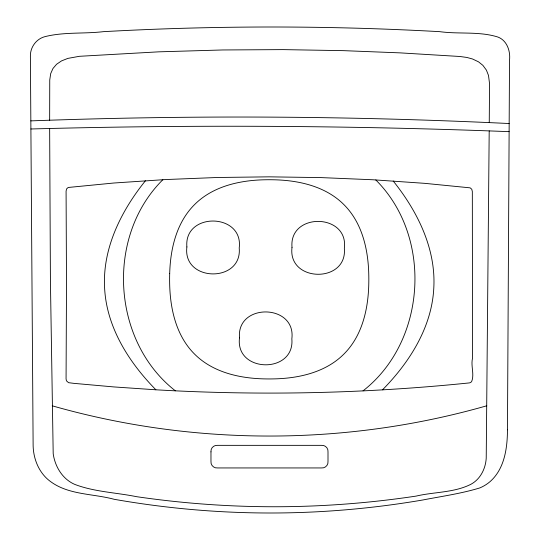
<?xml version="1.0" encoding="UTF-8"?>
<svg xmlns="http://www.w3.org/2000/svg" width="540" height="540" viewBox="0 0 540 540"><rect width="100%" height="100%" fill="white"/><g stroke="black" fill="none" stroke-linecap="round" stroke-linejoin="round"><path stroke-width="0.81" d="M49.653 128.493L50.423 281.36L53.197 453.721C54.986 466.533 62.458 479.048 74.635 484.346C94.284 491.913 115.945 492.5 136.445 496.658C182.101 503.341 228.238 506.75 274.388 506.75C321.786 506.75 369.185 503.152 416.057 496.105C434.201 491.819 454.282 492.831 471.157 484.151C480.492 479.014 485.629 468.524 486.223 458.15L489.193 130.903C336.501 125.422 183.634 124.787 30.902 128.986M49.653 120.211L49.748 79.974L50.699 73.588L52.967 68.499L56.572 64.273L61.513 60.912L67.79 58.408L79.414 56.302L158.652 51.84L222.791 49.964L283.163 49.619L343.528 50.652L400.12 52.873L459.918 56.491L466.931 57.463L472.534 58.995L478.507 61.83L482.902 65.36L486.398 70.112L488.491 75.418L489.55 83.646L489.254 122.614M486.749 405.79C345.607 446.141 193.394 446.114 52.225 405.81M145.436 180.745C121.284 210.789 102.465 248.09 104.585 287.57C106.414 327.071 128.858 362.306 155.891 389.792C260.341 395.84 365.29 393.586 469.368 382.907C470.279 382.712 471.17 382.239 471.69 381.449C474.586 374.281 470.63 365.627 472.527 358.283L472.331 191.538L471.771 189.243L470.144 187.846L424.71 183.337L372.883 179.759L321.05 177.599L269.224 176.837L217.391 177.491L165.557 179.557L113.724 183.026L68.195 187.475L66.616 188.872L66.083 191.133L66.501 285.005L66.069 378.877L66.44 380.828L68.54 382.678L73.845 383.353L113.717 386.917L155.891 389.792M162.857 179.712C105.55 236.486 111.753 341.199 175.351 390.818M382.502 389.839C409.509 362.401 431.933 327.226 433.809 287.779C435.976 248.353 417.272 211.066 393.208 181.008M363.035 390.859C426.587 341.321 432.905 236.776 375.793 179.941M30.841 120.879C190.222 114.986 349.859 115.871 509.166 123.532M489.193 130.903L509.119 131.645M507.465 429.793C507.384 448.139 504.549 468.99 489.915 481.748C486.918 484.299 483.516 486.358 479.898 487.897C461.308 493.601 441.842 496.294 422.766 499.993C372.492 508.586 321.503 513.007 270.5 513C218.099 513.007 165.719 508.343 114.116 499.284C93.305 493.634 69.201 495.018 51.084 481.95C38.948 473.479 32.974 458.487 33.116 444.008L30.389 56.457C30.071 47.581 35.998 39.116 44.617 36.734C63.713 31.813 83.963 33.966 103.437 31.658C159.428 28.552 215.507 27 271.586 27C327.665 27 383.744 28.552 439.742 31.658C458.906 34.31 479.264 31.145 497.88 37.037C507.101 40.5 510.57 51.185 509.517 60.271L507.465 429.793M186.887 246.949C182.385 282.245 242.419 283.163 239.22 247.988C243.729 212.693 183.688 211.781 186.887 246.949M210.971 451.858L210.971 461.295C210.499 465.102 213.813 468.416 217.62 467.944L321.354 467.944C325.161 468.416 328.475 465.102 328.003 461.295L328.003 451.994C328.475 448.193 325.161 444.872 321.354 445.345L217.62 445.345C213.881 444.886 210.553 448.092 210.971 451.858M239.51 337.851C235.008 373.147 295.043 374.065 291.843 338.891C296.352 303.595 236.311 302.684 239.51 337.851M292.012 247.32C287.503 282.623 347.544 283.534 344.345 248.366C348.847 213.064 288.812 212.153 292.012 247.32M169.702 273.456L169.655 275.393A194.623 194.623 0 0 0 169.655 283.284C170.073 308.549 176.026 335.637 194.515 354.044C212.922 372.533 240.017 378.486 265.275 378.905A194.623 194.623 0 0 0 273.166 378.905C298.424 378.486 325.519 372.533 343.926 354.044C362.414 335.637 368.361 308.549 368.786 283.284A194.623 194.623 0 0 0 368.786 275.393C368.368 250.135 362.414 223.04 343.926 204.64C325.519 186.145 298.424 180.198 273.166 179.773A194.623 194.623 0 0 0 265.275 179.773C240.017 180.198 212.922 186.145 194.515 204.64C176.499 222.554 170.37 248.812 169.702 273.456"/></g></svg>
